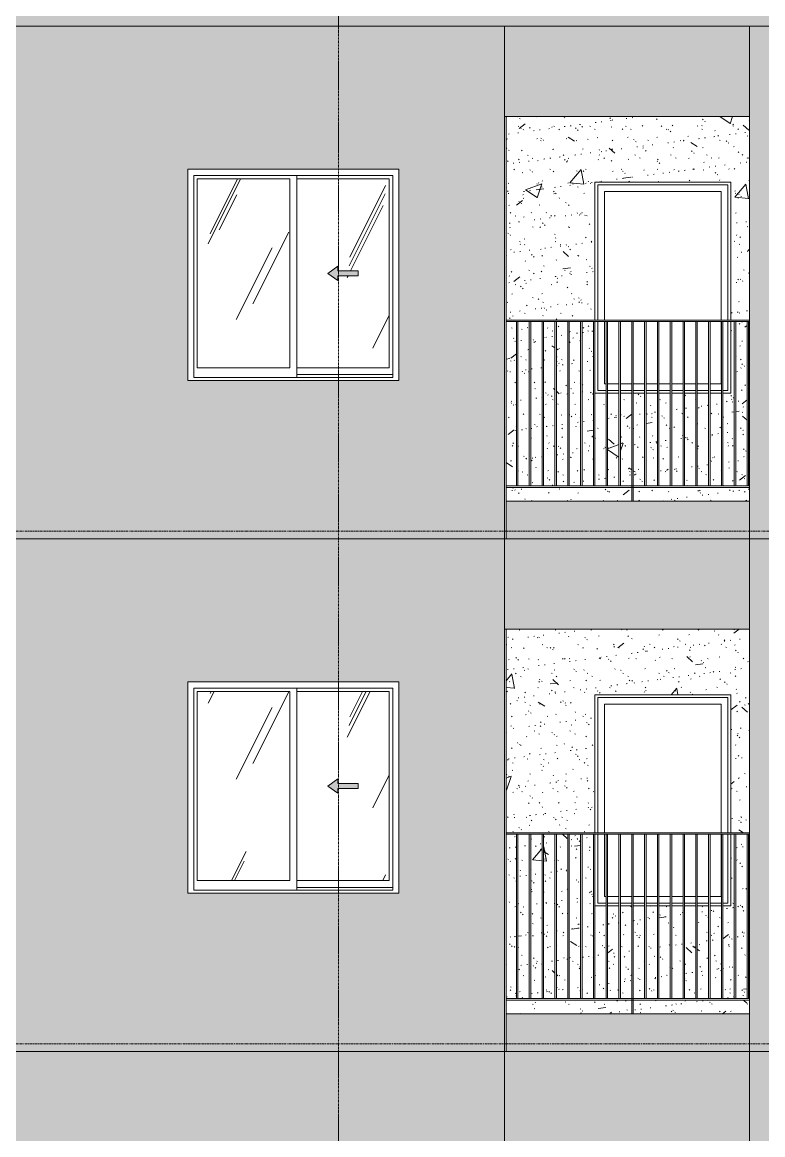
# Model space of a CAD drawing. Header units: millimetres. Extents: x 9199 to 175431, y -4466 to 35300.
# Drawn here: x 150603 to 155514, y 21997 to 29375 of the extents above; entities that cross this region are included whole.
import ezdxf

# ---------------------------------------------------------------- set-up
doc = ezdxf.new("R2010")
doc.units = ezdxf.units.MM
for name, pattern in [('1 NÉT CALL OUT', [6, 3, -3]), ('Centre', [31.75, 6.35, -4.7625, 15.875, -4.7625]), ('Grid Line', [22.225, 12.7, -3.175, 3.175, -3.175])]:
    doc.linetypes.add(name, pattern=pattern)
for name, color, linetype, lineweight in [('0-2', 250, 'Continuous', 5), ('A-DETL-GENF', 92, 'Continuous', 9), ('A-DETL-GENF-1', 92, '1 NÉT CALL OUT', 9), ('A-FLOR-HRAL-1', 253, 'Continuous', 9), ('A-FLOR-LEVL-2', 51, 'Centre', 9), ('A-GLAZ', 151, 'Continuous', 9), ('A-GLAZ-1', 253, 'Continuous', 9), ('A-GLAZ-2', 7, 'Continuous', 9), ('A-GLAZ-3', 7, '1 NÉT CALL OUT', 9), ('A-WALL', 113, 'Continuous', 9), ('A-WALL-PATT', 111, 'Continuous', 9), ('A-WALL-PATT-1', 9, 'Continuous', 9), ('A-WALL-PATT-2', 111, 'Continuous', 5), ('I-WALL', 2, 'Continuous', 9), ('I-WALL-1', 7, 'Continuous', 9), ('S-GRID-1', 1, 'Grid Line', 9)]:
    doc.layers.add(name, color=color, linetype=linetype, lineweight=lineweight)
pattern_1 = [(50, (-51555.6, 1200), (1093.104, -95.634), [114.3, -1257.3]), (355, (-51555.6, 1200), (-211.457, 1146.34), [91.44, -1005.84]), (100.451, (-51464.5, 1192), (881.656, 1050.7), [97.14, -1068.54]), (46.184, (-51555.6, 1504.8), (1626.475, -252.257), [171.45, -1885.95]), (96.636, (-51420, 1483.8), (1424.416, 1484.565), [145.71, -1602.81]), (351.184, (-51555.6, 1504.8), (1424.43, 1484.55), [137.16, -1508.76]), (21, (-51403.2, 1428.6), (909.686, -613.59), [114.3, -1257.3]), (326, (-51403.2, 1428.6), (370.812, 1105.13), [91.44, -1005.84]), (71.451, (-51327.4, 1377.5), (1280.503, 491.528), [97.14, -1068.54]), (37.5, (-51555.58, 1200), (18.5313, 507.3303), [50.292, -943.356, 50.292, -970.788, -1009.65]), (37.5, (-51555.58, 1200), (18.5313, 507.3303), [-2014.728, 50.292, -959.358]), (7.5, (-51555.6, 1200), (400.918, 601.084), [50.292, -531.876, 50.292, -920.496, -384.81]), (7.5, (-51555.6, 1200), (400.918, 601.084), [-1552.956, 50.292, -334.518]), (327.5, (-51895.43, 1200), (813.545, -34.3737), [50.292, -330.708, 50.292, -1138.428, -1577.34]), (327.5, (-51895.43, 1200), (813.545, -34.3737), [-1569.72, 50.292, -1527.048]), (317.5, (-52047.8, 1200), (888.775, 152.56), [50.292, -445.008, 50.292, -739.14, -1120.14]), (317.5, (-52047.8, 1200), (888.775, 152.56), [-1284.732, 50.292, -1069.848])]
pattern_2 = [(37.5, (-51555.58, 1200), (-4.79953, 146.8239), [5.029, -110.795, 5.029, -124.511, -123.825]), (37.5, (-51555.58, 1200), (-4.79953, 146.8239), [-245.364, 5.029, -118.796]), (7.5, (-51555.58, 1200), (134.8574, 215.0472), [5.029, -57.455, 5.029, -99.365, -40.005]), (7.5, (-51555.58, 1200), (134.8574, 215.0472), [-166.878, 5.029, -34.976]), (327.5, (-51649.3, 1200), (237.29776, 0.4316), [5.029, -33.071, 5.029, -132.131, -179.07]), (327.5, (-51649.3, 1200), (237.29776, 0.4316), [-175.26, 5.029, -174.041]), (317.5, (-51649.3, 1200), (229.0671, 66.8792), [5.029, -14.021, 5.029, -84.887, -102.87]), (317.5, (-51649.3, 1200), (229.0671, 66.8792), [-108.966, 5.029, -97.841])]
pattern_3 = [(63.435, (-49765.3, 1304.34), (-0.001, 1524.001), [532.46, -2875.304]), (63.435, (-51289.3, 1304.34), (-0.001, 1524.001), [532.463, -2875.304]), (63.435, (-49035.8, 1598.8), (-0.001, 1524.001), [532.46, -2875.304]), (63.435, (-50559.8, 1598.8), (-0.001, 1524.001), [532.46, -2875.304]), (63.435, (-49146.2, 1494.84), (-0.001, 1524.001), [532.46, -2875.304]), (63.435, (-50670.2, 1494.84), (-0.001, 1524.001), [532.46, -2875.304]), (63.435, (-49258.75, 2090.1), (-0.001, 1524.001), [258.8, -3148.965]), (63.435, (-50782.75, 2090.1), (-0.001, 1524.001), [258.8, -3148.965]), (63.435, (-49332.36, 1997.95), (-0.001, 1524.001), [532.46, -2875.304]), (63.435, (-50856.36, 1997.95), (-0.001, 1524.001), [532.46, -2875.304]), (63.435, (-49319.4, 2064.1), (-0.001, 1524.001), [532.46, -2875.304]), (63.435, (-50843.4, 2064.1), (-0.001, 1524.001), [532.46, -2875.304]), (63.435, (-49934.2, 1773.94), (-0.001, 1524.001), [532.46, -2875.304]), (63.435, (-51458.2, 1773.94), (-0.001, 1524.001), [532.463, -2875.304]), (63.435, (-49921.24, 1851.9), (-0.001, 1524.001), [532.46, -2875.304]), (63.435, (-51445.24, 1851.9), (-0.001, 1524.001), [532.463, -2875.304]), (63.435, (-49917.74, 1908.1), (-0.001, 1524.001), [532.46, -2875.304]), (63.435, (-51441.74, 1908.1), (-0.001, 1524.001), [532.46, -2875.304])]

# ---------------------------------------------------------------- blocks, each defined once
blk = doc.blocks.new('M_Fixed - 900 x 1400-901191-TKCS_MẶT ĐỨNG HƯỚNG TÂY')
at = {"layer": 'A-GLAZ-2'}
for p, q in [((-26717.9, 7896), (-25855.9, 7896)), ((-26717.9, 7000), (-26717.9, 7896)), ((-25855.9, 7896), (-25855.9, 7000)), ((-26673.9, 7852), (-25899.9, 7852)), ((-26673.9, 7000), (-26673.9, 7852)), ((-25899.9, 7852), (-25899.9, 7000)), ((-26717.9, 6534), (-26717.9, 6990)), ((-26673.9, 6578), (-26673.9, 6990)), ((-25899.9, 6990), (-25899.9, 6578)), ((-25855.9, 6990), (-25855.9, 6534)), ((-26662.9, 6578), (-26673.9, 6578)), ((-26577.9, 6578), (-26652.9, 6578)), ((-26493, 6578), (-26567.9, 6578)), ((-26408, 6578), (-26483, 6578)), ((-26323.1, 6578), (-26398, 6578)), ((-26238.2, 6578), (-26313.1, 6578)), ((-26153.2, 6578), (-26228.2, 6578)), ((-26068.3, 6578), (-26143.2, 6578)), ((-25983.3, 6578), (-26058.3, 6578)), ((-25899.9, 6578), (-25973.3, 6578)), ((-26662.9, 6534), (-26717.9, 6534)), ((-26577.9, 6534), (-26652.9, 6534)), ((-26493, 6534), (-26567.9, 6534)), ((-26408, 6534), (-26483, 6534)), ((-26323.1, 6534), (-26398, 6534)), ((-26238.2, 6534), (-26313.1, 6534)), ((-26153.2, 6534), (-26228.2, 6534)), ((-26068.3, 6534), (-26143.2, 6534)), ((-25983.3, 6534), (-26058.3, 6534)), ((-25898.4, 6534), (-25973.3, 6534)), ((-25855.9, 6534), (-25888.4, 6534))]:
    blk.add_line(p, q, dxfattribs=at)
blk = doc.blocks.new('Railing - 10mm-901206-TKCS_MẶT ĐỨNG HƯỚNG TÂY')
at = {"layer": 'A-FLOR-HRAL-1'}
for p, q in [((-68226.4, 5900), (-68226.4, 6990)), ((-68216.4, 5900), (-68216.4, 6990))]:
    blk.add_line(p, q, dxfattribs=at)
blk = doc.blocks.new('Railing - 50 x 10mm-901224-TKCS_MẶT ĐỨNG HƯỚNG TÂY')
at = {"layer": 'A-FLOR-HRAL-1'}
for p, q in [((-68990.9, 5800), (-68990.9, 6990)), ((-68980.9, 6990), (-68990.9, 6990)), ((-68980.9, 5800), (-68980.9, 6990))]:
    blk.add_line(p, q, dxfattribs=at)
blk = doc.blocks.new('Railing - Railing-V187-TKCS_MẶT ĐỨNG HƯỚNG TÂY')
at = {"layer": 'A-FLOR-HRAL-1'}
for p, q in [((-27326.9, 22900), (-25711.9, 22900)), ((-25711.9, 22890), (-27326.9, 22890))]:
    blk.add_line(p, q, dxfattribs=at)
at = {"extrusion": (0, 0, -1), "zscale": -1}
for name, p in [('Railing - 10mm-901206-TKCS_MẶT ĐỨNG HƯỚNG TÂY', (95473.9, 17000)), ('Railing - 10mm-901206-TKCS_MẶT ĐỨNG HƯỚNG TÂY', (95388.9, 17000)), ('Railing - 10mm-901206-TKCS_MẶT ĐỨNG HƯỚNG TÂY', (95304, 17000)), ('Railing - 10mm-901206-TKCS_MẶT ĐỨNG HƯỚNG TÂY', (95219.1, 17000)), ('Railing - 10mm-901206-TKCS_MẶT ĐỨNG HƯỚNG TÂY', (95134.1, 17000)), ('Railing - 10mm-901206-TKCS_MẶT ĐỨNG HƯỚNG TÂY', (95049.2, 17000)), ('Railing - 10mm-901206-TKCS_MẶT ĐỨNG HƯỚNG TÂY', (94964.2, 17000)), ('Railing - 10mm-901206-TKCS_MẶT ĐỨNG HƯỚNG TÂY', (94879.3, 17000)), ('Railing - 10mm-901206-TKCS_MẶT ĐỨNG HƯỚNG TÂY', (94794.4, 17000)), ('Railing - 50 x 10mm-901224-TKCS_MẶT ĐỨNG HƯỚNG TÂY', (95473.9, 17000)), ('Railing - 10mm-901206-TKCS_MẶT ĐỨNG HƯỚNG TÂY', (94624.5, 17000)), ('Railing - 10mm-901206-TKCS_MẶT ĐỨNG HƯỚNG TÂY', (94539.5, 17000)), ('Railing - 10mm-901206-TKCS_MẶT ĐỨNG HƯỚNG TÂY', (94454.6, 17000)), ('Railing - 10mm-901206-TKCS_MẶT ĐỨNG HƯỚNG TÂY', (94369.7, 17000)), ('Railing - 10mm-901206-TKCS_MẶT ĐỨNG HƯỚNG TÂY', (94284.7, 17000)), ('Railing - 10mm-901206-TKCS_MẶT ĐỨNG HƯỚNG TÂY', (94199.8, 17000)), ('Railing - 10mm-901206-TKCS_MẶT ĐỨNG HƯỚNG TÂY', (94114.8, 17000)), ('Railing - 10mm-901206-TKCS_MẶT ĐỨNG HƯỚNG TÂY', (94029.9, 17000)), ('Railing - 10mm-901206-TKCS_MẶT ĐỨNG HƯỚNG TÂY', (93945, 17000))]:
    blk.add_blockref(name, p, dxfattribs=at)
blk = doc.blocks.new('Top Rail Type - Top Rail_Internal_-V188-TKCS_MẶT ĐỨNG HƯỚNG TÂY')
at = {"layer": 'A-FLOR-HRAL-1'}
for p, q in [((-25711.9, 24000), (-27326.9, 24000)), ((-27326.9, 23990), (-25711.9, 23990))]:
    blk.add_line(p, q, dxfattribs=at)
blk = doc.blocks.new('NCV_TKTC_TANG 6 - 8_rvt-4-TKCS_MẶT ĐỨNG HƯỚNG TÂY')
at = {"layer": 'A-WALL-PATT-1'}
h = blk.add_hatch(dxfattribs=at)
h.set_pattern_fill('FP_19', color=256, style=0, pattern_type=2)
h.set_pattern_definition(pattern_1)
h.paths.add_polyline_path([(-25897.9, 22800), (-25711.9, 22800), (-25711.9, 22890), (-26483, 22890), (-26483, 22800)])
h.paths.add_polyline_path([(-27326.9, 22800), (-26493, 22800), (-26493, 22890), (-27326.9, 22890)])
h.paths.add_polyline_path([(-25803.5, 22900), (-25728.5, 22900), (-25728.5, 23990), (-25803.5, 23990), (-25803.5, 23156.3)])
h.paths.add_polyline_path([(-25813.5, 22900), (-25813.5, 23990), (-25836.9, 23990), (-25836.9, 23515), (-25888.4, 23515), (-25888.4, 22900)])
h.paths.add_polyline_path([(-27247.4, 22900), (-27172.5, 22900), (-27172.5, 23990), (-27247.4, 23990), (-27247.4, 22955.2)])
h.paths.add_polyline_path([(-27257.4, 22900), (-27257.4, 23990), (-27326.9, 23990), (-27326.9, 22900), (-27261.8, 22900)])
h.paths.add_polyline_path([(-25711.9, 22900), (-25711.9, 23990), (-25718.5, 23990), (-25718.5, 22900)])
h.paths.add_polyline_path([(-26822.7, 22900), (-26747.8, 22900), (-26747.8, 23990), (-26822.7, 23990), (-26822.7, 23156.3)])
h.paths.add_polyline_path([(-26832.7, 22900), (-26832.7, 23990), (-26907.7, 23990), (-26907.7, 22900)])
h.paths.add_polyline_path([(-27162.5, 22900), (-27087.6, 22900), (-27087.6, 23990), (-27162.5, 23990), (-27162.5, 23156.3)])
h.paths.add_polyline_path([(-25898.4, 22900), (-25898.4, 23515), (-25973.3, 23515), (-25973.3, 22900)])
h.paths.add_polyline_path([(-25983.3, 22900), (-25983.3, 23515), (-26058.3, 23515), (-26058.3, 22900), (-26015.3, 22900)])
h.paths.add_polyline_path([(-26917.7, 22900), (-26917.7, 23990), (-26992.6, 23990), (-26992.6, 22900)])
h.paths.add_polyline_path([(-27002.6, 22900), (-27002.6, 23990), (-27077.6, 23990), (-27077.6, 22900)])
h.paths.add_polyline_path([(-26737.8, 22900), (-26662.9, 22900), (-26662.9, 23515), (-26736.9, 23515), (-26737.8, 23156.3)])
h.paths.add_polyline_path([(-26652.9, 22900), (-26577.9, 22900), (-26577.9, 23515), (-26652.9, 23515), (-26652.9, 23156.3)])
h.paths.add_polyline_path([(-26068.3, 22900), (-26068.3, 23515), (-26143.2, 23515), (-26143.2, 22900)])
h.paths.add_polyline_path([(-26567.9, 22900), (-26493, 22900), (-26493, 23515), (-26567.9, 23515), (-26567.9, 23156.3)])
h.paths.add_polyline_path([(-26153.2, 22900), (-26153.2, 23515), (-26228.2, 23515), (-26228.2, 22900)])
h.paths.add_polyline_path([(-26483, 22900), (-26408, 22900), (-26408, 23515), (-26483, 23515), (-26483, 23156.3)])
h.paths.add_polyline_path([(-26238.2, 22900), (-26238.2, 23515), (-26313.1, 23515), (-26313.1, 22900)])
h.paths.add_polyline_path([(-26398, 22900), (-26323.1, 22900), (-26323.1, 23515), (-26398, 23515), (-26398, 23156.3)])
h.paths.add_polyline_path([(-25711.9, 24000), (-25711.9, 25350), (-27326.9, 25350), (-27326.9, 24000), (-26736.9, 24000), (-26736.9, 24915), (-25836.9, 24915), (-25836.9, 24000), (-25734.8, 24000)])
h = blk.add_hatch(dxfattribs=at)
h.set_pattern_fill('FP_20', color=256, style=0, pattern_type=2)
h.set_pattern_definition(pattern_2)
h.paths.add_polyline_path([(-25897.9, 22800), (-25711.9, 22800), (-25711.9, 22890), (-26483, 22890), (-26483, 22800)])
h.paths.add_polyline_path([(-27326.9, 22800), (-26493, 22800), (-26493, 22890), (-27326.9, 22890)])
h.paths.add_polyline_path([(-25803.5, 22900), (-25728.5, 22900), (-25728.5, 23990), (-25803.5, 23990), (-25803.5, 23156.3)])
h.paths.add_polyline_path([(-25813.5, 22900), (-25813.5, 23990), (-25836.9, 23990), (-25836.9, 23515), (-25888.4, 23515), (-25888.4, 22900)])
h.paths.add_polyline_path([(-27247.4, 22900), (-27172.5, 22900), (-27172.5, 23990), (-27247.4, 23990), (-27247.4, 22955.2)])
h.paths.add_polyline_path([(-27257.4, 22900), (-27257.4, 23990), (-27326.9, 23990), (-27326.9, 22900), (-27261.8, 22900)])
h.paths.add_polyline_path([(-25711.9, 22900), (-25711.9, 23990), (-25718.5, 23990), (-25718.5, 22900)])
h.paths.add_polyline_path([(-26822.7, 22900), (-26747.8, 22900), (-26747.8, 23990), (-26822.7, 23990), (-26822.7, 23156.3)])
h.paths.add_polyline_path([(-26832.7, 22900), (-26832.7, 23990), (-26907.7, 23990), (-26907.7, 22900)])
h.paths.add_polyline_path([(-27162.5, 22900), (-27087.6, 22900), (-27087.6, 23990), (-27162.5, 23990), (-27162.5, 23156.3)])
h.paths.add_polyline_path([(-25898.4, 22900), (-25898.4, 23515), (-25973.3, 23515), (-25973.3, 22900)])
h.paths.add_polyline_path([(-25983.3, 22900), (-25983.3, 23515), (-26058.3, 23515), (-26058.3, 22900), (-26015.3, 22900)])
h.paths.add_polyline_path([(-26917.7, 22900), (-26917.7, 23990), (-26992.6, 23990), (-26992.6, 22900)])
h.paths.add_polyline_path([(-27002.6, 22900), (-27002.6, 23990), (-27077.6, 23990), (-27077.6, 22900)])
h.paths.add_polyline_path([(-26737.8, 22900), (-26662.9, 22900), (-26662.9, 23515), (-26736.9, 23515), (-26737.8, 23156.3)])
h.paths.add_polyline_path([(-26652.9, 22900), (-26577.9, 22900), (-26577.9, 23515), (-26652.9, 23515), (-26652.9, 23156.3)])
h.paths.add_polyline_path([(-26068.3, 22900), (-26068.3, 23515), (-26143.2, 23515), (-26143.2, 22900)])
h.paths.add_polyline_path([(-26567.9, 22900), (-26493, 22900), (-26493, 23515), (-26567.9, 23515), (-26567.9, 23156.3)])
h.paths.add_polyline_path([(-26153.2, 22900), (-26153.2, 23515), (-26228.2, 23515), (-26228.2, 22900)])
h.paths.add_polyline_path([(-26483, 22900), (-26408, 22900), (-26408, 23515), (-26483, 23515), (-26483, 23156.3)])
h.paths.add_polyline_path([(-26238.2, 22900), (-26238.2, 23515), (-26313.1, 23515), (-26313.1, 22900)])
h.paths.add_polyline_path([(-26398, 22900), (-26323.1, 22900), (-26323.1, 23515), (-26398, 23515), (-26398, 23156.3)])
h.paths.add_polyline_path([(-25711.9, 24000), (-25711.9, 25350), (-27326.9, 25350), (-27326.9, 24000), (-26736.9, 24000), (-26736.9, 24915), (-25836.9, 24915), (-25836.9, 24000), (-25734.8, 24000)])
at = {"layer": 'I-WALL-1'}
for p, q in [((-26736.9, 24000), (-26736.9, 24915)), ((-26736.9, 24915), (-25836.9, 24915)), ((-25836.9, 24915), (-25836.9, 24000)), ((-26736.9, 23515), (-26736.9, 23990)), ((-25836.9, 23990), (-25836.9, 23515)), ((-26662.9, 23515), (-26736.9, 23515)), ((-26577.9, 23515), (-26652.9, 23515)), ((-26493, 23515), (-26567.9, 23515)), ((-26408, 23515), (-26483, 23515)), ((-26323.1, 23515), (-26398, 23515)), ((-26238.2, 23515), (-26313.1, 23515)), ((-26153.2, 23515), (-26228.2, 23515)), ((-26068.3, 23515), (-26143.2, 23515)), ((-25983.3, 23515), (-26058.3, 23515)), ((-25898.4, 23515), (-25973.3, 23515)), ((-25836.9, 23515), (-25888.4, 23515))]:
    blk.add_line(p, q, dxfattribs=at)
at = {"layer": 'A-FLOR-HRAL-1'}
for name in ['Top Rail Type - Top Rail_Internal_-V188-TKCS_MẶT ĐỨNG HƯỚNG TÂY', 'Railing - Railing-V187-TKCS_MẶT ĐỨNG HƯỚNG TÂY']:
    blk.add_blockref(name, (0, 0), dxfattribs=at)
at = {"layer": 'A-GLAZ-1'}
blk.add_blockref('M_Fixed - 900 x 1400-901191-TKCS_MẶT ĐỨNG HƯỚNG TÂY', (0, 17000), dxfattribs=at)
blk = doc.blocks.new('NCV_TKTC_TANG 6 - 8_rvt-5-TKCS_MẶT ĐỨNG HƯỚNG TÂY')
at = {"layer": 'A-WALL-PATT-1'}
h = blk.add_hatch(dxfattribs=at)
h.set_pattern_fill('FP_19', color=256, style=0, pattern_type=2)
h.set_pattern_definition(pattern_1)
h.paths.add_polyline_path([(-27224.6, 26200), (-26493, 26200), (-26493, 26290), (-27326.9, 26290), (-27326.9, 26200), (-27287.9, 26200)])
h.paths.add_polyline_path([(-26483, 26200), (-25711.9, 26200), (-25711.9, 26290), (-26483, 26290)])
h.paths.add_polyline_path([(-25718.5, 26300), (-25711.9, 26300), (-25711.9, 27390), (-25718.5, 27390), (-25718.5, 26444.2)])
h.paths.add_polyline_path([(-26992.6, 26300), (-26917.7, 26300), (-26917.7, 27390), (-26992.6, 27390), (-26992.6, 26444.2)])
h.paths.add_polyline_path([(-27002.6, 26300), (-27002.6, 27390), (-27077.6, 27390), (-27077.6, 26300)])
h.paths.add_polyline_path([(-26907.7, 26300), (-26832.7, 26300), (-26832.7, 27390), (-26907.7, 27390), (-26907.7, 26444.2)])
h.paths.add_polyline_path([(-27261.8, 26300), (-27257.4, 26300), (-27257.4, 27390), (-27326.9, 27390), (-27326.9, 26300)])
h.paths.add_polyline_path([(-25803.5, 26300), (-25728.5, 26300), (-25728.5, 27390), (-25803.5, 27390), (-25803.5, 26444.2)])
h.paths.add_polyline_path([(-27247.4, 26300), (-27172.5, 26300), (-27172.5, 27390), (-27247.4, 27390), (-27247.4, 26355.2)])
h.paths.add_polyline_path([(-27162.5, 26300), (-27087.6, 26300), (-27087.6, 27390), (-27162.5, 27390), (-27162.5, 26444.2)])
h.paths.add_polyline_path([(-25888.4, 26300), (-25813.5, 26300), (-25813.5, 27390), (-25836.9, 27390), (-25836.9, 26915), (-25888.4, 26915), (-25888.4, 26444.2)])
h.paths.add_polyline_path([(-25898.4, 26300), (-25898.4, 26915), (-25973.3, 26915), (-25973.3, 26300)])
h.paths.add_polyline_path([(-26822.7, 26300), (-26747.8, 26300), (-26747.8, 27390), (-26822.7, 27390), (-26822.7, 26444.2)])
h.paths.add_polyline_path([(-25983.3, 26300), (-25983.3, 26915), (-26058.3, 26915), (-26058.3, 26300), (-26015.3, 26300)])
h.paths.add_polyline_path([(-26737.8, 26300), (-26662.9, 26300), (-26662.9, 26915), (-26736.9, 26915), (-26737.8, 26444.2)])
h.paths.add_polyline_path([(-26652.9, 26300), (-26577.9, 26300), (-26577.9, 26915), (-26652.9, 26915), (-26652.9, 26444.2)])
h.paths.add_polyline_path([(-26068.3, 26300), (-26068.3, 26915), (-26143.2, 26915), (-26143.2, 26300)])
h.paths.add_polyline_path([(-26567.9, 26300), (-26493, 26300), (-26493, 26915), (-26567.9, 26915), (-26567.9, 26444.2)])
h.paths.add_polyline_path([(-26153.2, 26300), (-26153.2, 26915), (-26228.2, 26915), (-26228.2, 26300)])
h.paths.add_polyline_path([(-26483, 26300), (-26408, 26300), (-26408, 26915), (-26483, 26915), (-26483, 26444.2)])
h.paths.add_polyline_path([(-26398, 26300), (-26323.1, 26300), (-26323.1, 26915), (-26398, 26915), (-26398, 26444.2)])
h.paths.add_polyline_path([(-26313.1, 26300), (-26238.2, 26300), (-26238.2, 26915), (-26313.1, 26915), (-26313.1, 26444.2)])
h.paths.add_polyline_path([(-25836.9, 27400), (-25711.9, 27400), (-25711.9, 28750), (-27326.9, 28750), (-27326.9, 27400), (-26736.9, 27400), (-26736.9, 28315), (-25836.9, 28315), (-25836.9, 27540.2)])
h = blk.add_hatch(dxfattribs=at)
h.set_pattern_fill('FP_20', color=256, style=0, pattern_type=2)
h.set_pattern_definition(pattern_2)
h.paths.add_polyline_path([(-27224.6, 26200), (-26493, 26200), (-26493, 26290), (-27326.9, 26290), (-27326.9, 26200), (-27287.9, 26200)])
h.paths.add_polyline_path([(-26483, 26200), (-25711.9, 26200), (-25711.9, 26290), (-26483, 26290)])
h.paths.add_polyline_path([(-25718.5, 26300), (-25711.9, 26300), (-25711.9, 27390), (-25718.5, 27390), (-25718.5, 26444.2)])
h.paths.add_polyline_path([(-26992.6, 26300), (-26917.7, 26300), (-26917.7, 27390), (-26992.6, 27390), (-26992.6, 26444.2)])
h.paths.add_polyline_path([(-27002.6, 26300), (-27002.6, 27390), (-27077.6, 27390), (-27077.6, 26300)])
h.paths.add_polyline_path([(-26907.7, 26300), (-26832.7, 26300), (-26832.7, 27390), (-26907.7, 27390), (-26907.7, 26444.2)])
h.paths.add_polyline_path([(-27261.8, 26300), (-27257.4, 26300), (-27257.4, 27390), (-27326.9, 27390), (-27326.9, 26300)])
h.paths.add_polyline_path([(-25803.5, 26300), (-25728.5, 26300), (-25728.5, 27390), (-25803.5, 27390), (-25803.5, 26444.2)])
h.paths.add_polyline_path([(-27247.4, 26300), (-27172.5, 26300), (-27172.5, 27390), (-27247.4, 27390), (-27247.4, 26355.2)])
h.paths.add_polyline_path([(-27162.5, 26300), (-27087.6, 26300), (-27087.6, 27390), (-27162.5, 27390), (-27162.5, 26444.2)])
h.paths.add_polyline_path([(-25888.4, 26300), (-25813.5, 26300), (-25813.5, 27390), (-25836.9, 27390), (-25836.9, 26915), (-25888.4, 26915), (-25888.4, 26444.2)])
h.paths.add_polyline_path([(-25898.4, 26300), (-25898.4, 26915), (-25973.3, 26915), (-25973.3, 26300)])
h.paths.add_polyline_path([(-26822.7, 26300), (-26747.8, 26300), (-26747.8, 27390), (-26822.7, 27390), (-26822.7, 26444.2)])
h.paths.add_polyline_path([(-25983.3, 26300), (-25983.3, 26915), (-26058.3, 26915), (-26058.3, 26300), (-26015.3, 26300)])
h.paths.add_polyline_path([(-26737.8, 26300), (-26662.9, 26300), (-26662.9, 26915), (-26736.9, 26915), (-26737.8, 26444.2)])
h.paths.add_polyline_path([(-26652.9, 26300), (-26577.9, 26300), (-26577.9, 26915), (-26652.9, 26915), (-26652.9, 26444.2)])
h.paths.add_polyline_path([(-26068.3, 26300), (-26068.3, 26915), (-26143.2, 26915), (-26143.2, 26300)])
h.paths.add_polyline_path([(-26567.9, 26300), (-26493, 26300), (-26493, 26915), (-26567.9, 26915), (-26567.9, 26444.2)])
h.paths.add_polyline_path([(-26153.2, 26300), (-26153.2, 26915), (-26228.2, 26915), (-26228.2, 26300)])
h.paths.add_polyline_path([(-26483, 26300), (-26408, 26300), (-26408, 26915), (-26483, 26915), (-26483, 26444.2)])
h.paths.add_polyline_path([(-26398, 26300), (-26323.1, 26300), (-26323.1, 26915), (-26398, 26915), (-26398, 26444.2)])
h.paths.add_polyline_path([(-26313.1, 26300), (-26238.2, 26300), (-26238.2, 26915), (-26313.1, 26915), (-26313.1, 26444.2)])
h.paths.add_polyline_path([(-25836.9, 27400), (-25711.9, 27400), (-25711.9, 28750), (-27326.9, 28750), (-27326.9, 27400), (-26736.9, 27400), (-26736.9, 28315), (-25836.9, 28315), (-25836.9, 27540.2)])
at = {"layer": 'I-WALL-1'}
for p, q in [((-26736.9, 27400), (-26736.9, 28315)), ((-26736.9, 28315), (-25836.9, 28315)), ((-25836.9, 28315), (-25836.9, 27400)), ((-26736.9, 26915), (-26736.9, 27390)), ((-25836.9, 27390), (-25836.9, 26915)), ((-26662.9, 26915), (-26736.9, 26915)), ((-26577.9, 26915), (-26652.9, 26915)), ((-26493, 26915), (-26567.9, 26915)), ((-26408, 26915), (-26483, 26915)), ((-26323.1, 26915), (-26398, 26915)), ((-26238.2, 26915), (-26313.1, 26915)), ((-26153.2, 26915), (-26228.2, 26915)), ((-26068.3, 26915), (-26143.2, 26915)), ((-25983.3, 26915), (-26058.3, 26915)), ((-25898.4, 26915), (-25973.3, 26915)), ((-25836.9, 26915), (-25888.4, 26915))]:
    blk.add_line(p, q, dxfattribs=at)
at = {"layer": 'A-FLOR-HRAL-1'}
for name in ['Top Rail Type - Top Rail_Internal_-V188-TKCS_MẶT ĐỨNG HƯỚNG TÂY', 'Railing - Railing-V187-TKCS_MẶT ĐỨNG HƯỚNG TÂY']:
    blk.add_blockref(name, (0, 3400), dxfattribs=at)
at = {"layer": 'A-GLAZ-1'}
blk.add_blockref('M_Fixed - 900 x 1400-901191-TKCS_MẶT ĐỨNG HƯỚNG TÂY', (0, 20400), dxfattribs=at)
blk = doc.blocks.new('1_FAMILY RVT - W01-WxH 1400x1400xmm-V274-TKCS_MẶT ĐỨNG HƯỚNG TÂY')
at = {"layer": 'A-DETL-GENF-1'}
blk.add_hatch(color=256, dxfattribs=at).paths.add_polyline_path([(-28441.9, 24262.1), (-28441.9, 24292.6), (-28306.4, 24292.6), (-28306.4, 24326.5), (-28441.9, 24326.5), (-28441.9, 24357), (-28509.6, 24309.5)])
at = {"layer": 'A-GLAZ'}
h = blk.add_hatch(dxfattribs=at)
h.set_pattern_fill('FP_32', color=256, style=0, pattern_type=2)
h.set_pattern_definition(pattern_3)
h.paths.add_polyline_path([(-28759.6, 23682.6), (-28759.6, 24936.5), (-29373.9, 24936.5), (-29373.9, 23682.6)])
h = blk.add_hatch(dxfattribs=at)
h.set_pattern_fill('FP_32', color=256, style=0, pattern_type=2)
h.set_pattern_definition(pattern_3)
h.paths.add_polyline_path([(-28715.1, 23682.6), (-28100.9, 23682.6), (-28100.9, 24936.5), (-28715.1, 24936.5), (-28715.1, 24252.3)])
h.paths.add_polyline_path([(-28441.9, 24262.1), (-28509.6, 24309.5), (-28441.9, 24357), (-28441.9, 24326.5), (-28306.4, 24326.5), (-28306.4, 24292.6), (-28441.9, 24292.6)])
at = {"layer": 'A-DETL-GENF'}
for p, q in [((-28509.6, 24309.5), (-28441.9, 24357)), ((-28509.6, 24309.5), (-28441.9, 24357)), ((-28441.9, 24357), (-28441.9, 24326.5)), ((-28441.9, 24357), (-28441.9, 24326.5)), ((-28509.6, 24309.5), (-28441.9, 24262.1)), ((-28441.9, 24262.1), (-28509.6, 24309.5)), ((-28306.4, 24326.5), (-28441.9, 24326.5)), ((-28441.9, 24326.5), (-28306.4, 24326.5)), ((-28441.9, 24292.6), (-28441.9, 24262.1)), ((-28306.4, 24292.6), (-28441.9, 24292.6)), ((-28441.9, 24292.6), (-28441.9, 24262.1)), ((-28306.4, 24292.6), (-28441.9, 24292.6)), ((-28306.4, 24326.5), (-28306.4, 24292.6)), ((-28306.4, 24326.5), (-28306.4, 24292.6))]:
    blk.add_line(p, q, dxfattribs=at)
at = {"layer": 'A-GLAZ'}
for p, q in [((-28037.4, 25000), (-29437.4, 25000)), ((-29437.4, 23600), (-29437.4, 25000)), ((-29396.4, 24959.1), (-29396.4, 23619)), ((-29396.4, 24959.1), (-28078.3, 24959.1)), ((-29373.9, 24936.5), (-28759.6, 24936.5)), ((-29373.9, 23682.6), (-29373.9, 24936.5)), ((-28759.6, 24936.5), (-28759.6, 23682.6)), ((-28715.1, 23619), (-28715.1, 24959.1)), ((-28100.9, 24936.5), (-28715.1, 24936.5)), ((-28100.9, 23682.6), (-28100.9, 24936.5)), ((-28078.3, 24959.1), (-28078.3, 23619)), ((-28037.4, 23600), (-28037.4, 25000)), ((-28759.6, 23682.6), (-29373.9, 23682.6)), ((-28715.1, 23682.6), (-28100.9, 23682.6)), ((-28078.3, 23619), (-29396.4, 23619)), ((-28078.3, 23638.1), (-28715.1, 23638.1)), ((-28078.3, 23638.1), (-28715.1, 23638.1)), ((-28037.4, 23600), (-29437.4, 23600))]:
    blk.add_line(p, q, dxfattribs=at)
blk = doc.blocks.new('1_FAMILY RVT - W01-WxH 1400x1400xmm-V282-TKCS_MẶT ĐỨNG HƯỚNG TÂY')
at = {"layer": 'A-DETL-GENF-1'}
blk.add_hatch(color=256, dxfattribs=at).paths.add_polyline_path([(-28441.9, 27662.1), (-28441.9, 27692.6), (-28306.4, 27692.6), (-28306.4, 27726.5), (-28441.9, 27726.5), (-28441.9, 27757), (-28509.6, 27709.5)])
at = {"layer": 'A-GLAZ'}
h = blk.add_hatch(dxfattribs=at)
h.set_pattern_fill('FP_32', color=256, style=0, pattern_type=2)
h.set_pattern_definition(pattern_3)
h.paths.add_polyline_path([(-28759.6, 27082.6), (-28759.6, 28336.5), (-29373.9, 28336.5), (-29373.9, 27082.6)])
h = blk.add_hatch(dxfattribs=at)
h.set_pattern_fill('FP_32', color=256, style=0, pattern_type=2)
h.set_pattern_definition(pattern_3)
h.paths.add_polyline_path([(-28715.1, 27082.6), (-28100.9, 27082.6), (-28100.9, 28336.5), (-28715.1, 28336.5), (-28715.1, 27540.2)])
h.paths.add_polyline_path([(-28441.9, 27662.1), (-28509.6, 27709.5), (-28441.9, 27757), (-28441.9, 27726.5), (-28306.4, 27726.5), (-28306.4, 27692.6), (-28441.9, 27692.6)])
at = {"layer": 'A-DETL-GENF'}
for p, q in [((-28509.6, 27709.5), (-28441.9, 27757)), ((-28509.6, 27709.5), (-28441.9, 27757)), ((-28441.9, 27757), (-28441.9, 27726.5)), ((-28441.9, 27757), (-28441.9, 27726.5)), ((-28509.6, 27709.5), (-28441.9, 27662.1)), ((-28441.9, 27662.1), (-28509.6, 27709.5)), ((-28306.4, 27726.5), (-28441.9, 27726.5)), ((-28441.9, 27726.5), (-28306.4, 27726.5)), ((-28441.9, 27692.6), (-28441.9, 27662.1)), ((-28306.4, 27692.6), (-28441.9, 27692.6)), ((-28441.9, 27692.6), (-28441.9, 27662.1)), ((-28306.4, 27692.6), (-28441.9, 27692.6)), ((-28306.4, 27726.5), (-28306.4, 27692.6)), ((-28306.4, 27726.5), (-28306.4, 27692.6))]:
    blk.add_line(p, q, dxfattribs=at)
at = {"layer": 'A-GLAZ'}
for p, q in [((-28037.4, 28400), (-29437.4, 28400)), ((-29437.4, 27000), (-29437.4, 28400)), ((-29396.4, 28359.1), (-29396.4, 27019)), ((-29396.4, 28359.1), (-28078.3, 28359.1)), ((-29373.9, 28336.5), (-28759.6, 28336.5)), ((-29373.9, 27082.6), (-29373.9, 28336.5)), ((-28759.6, 28336.5), (-28759.6, 27082.6)), ((-28715.1, 27019), (-28715.1, 28359.1)), ((-28100.9, 28336.5), (-28715.1, 28336.5)), ((-28100.9, 27082.6), (-28100.9, 28336.5)), ((-28078.3, 28359.1), (-28078.3, 27019)), ((-28037.4, 27000), (-28037.4, 28400)), ((-28759.6, 27082.6), (-29373.9, 27082.6)), ((-28715.1, 27082.6), (-28100.9, 27082.6)), ((-28078.3, 27019), (-29396.4, 27019)), ((-28078.3, 27038.1), (-28715.1, 27038.1)), ((-28078.3, 27038.1), (-28715.1, 27038.1)), ((-28037.4, 27000), (-29437.4, 27000))]:
    blk.add_line(p, q, dxfattribs=at)

msp = doc.modelspace()

# ---------------------------------------------------------------- hatches: boundary and pattern name
at = {"layer": 'A-WALL-PATT'}
h = msp.add_hatch(color=256, dxfattribs=at)
h.paths.add_polyline_path([(150112.5, 25950), (150705.8, 25950), (150705.8, 29350), (147296.2, 29350), (147296.2, 27000), (147300.8, 27000), (147300.8, 26000), (147296.2, 26000), (147296.2, 25950), (149054.3, 25950)])
h.paths.add_polyline_path([(149054.3, 26200), (147651.2, 26200), (147651.2, 28750), (150500.8, 28750), (150500.8, 26200), (150112.5, 26200)])
h = msp.add_hatch(color=256, dxfattribs=at)
h.paths.add_polyline_path([(158900.8, 25950), (158900.8, 29350), (155426.2, 29350), (155426.2, 25950), (157519.7, 25950)])
h.paths.add_polyline_path([(155776.2, 26200), (155776.2, 28750), (158701.2, 28750), (158701.2, 26200), (156461.6, 26200)])
h = msp.add_hatch(color=256, dxfattribs=at)
h.paths.add_polyline_path([(147996.2, 22550), (150705.8, 22550), (150705.8, 25950), (147296.2, 25950), (147296.2, 23600), (147300.8, 23600), (147300.8, 22600), (147296.2, 22600), (147296.2, 22550), (147408.2, 22550)])
h.paths.add_polyline_path([(149054.3, 22800), (147651.2, 22800), (147651.2, 25350), (150500.8, 25350), (150500.8, 22800), (150112.5, 22800)])
h = msp.add_hatch(color=256, dxfattribs=at)
h.paths.add_polyline_path([(155426.2, 22550), (158900.8, 22550), (158900.8, 25950), (155426.2, 25950), (155426.2, 22608.3)])
h.paths.add_polyline_path([(157519.7, 22800), (155776.2, 22800), (155776.2, 25350), (158701.2, 25350), (158701.2, 22800)])
h = msp.add_hatch(color=256, dxfattribs=at)
h.paths.add_polyline_path([(147996.2, 19150), (150705.8, 19150), (150705.8, 22550), (147296.2, 22550), (147296.2, 20200), (147300.8, 20200), (147300.8, 19200), (147296.2, 19200), (147296.2, 19150), (147408.2, 19150)])
h.paths.add_polyline_path([(149054.3, 19400), (147651.2, 19400), (147651.2, 21950), (150500.8, 21950), (150500.8, 19400), (150112.5, 19400)])
h = msp.add_hatch(color=256, dxfattribs=at)
h.paths.add_polyline_path([(155426.2, 19150), (158900.8, 19150), (158900.8, 22550), (155426.2, 22550), (155426.2, 19320.3)])
h.paths.add_polyline_path([(158701.2, 19400), (155776.2, 19400), (155776.2, 21950), (158701.2, 21950), (158701.2, 19868.3)])
at = {"layer": 'A-WALL-PATT-2'}
for points in [[(134239.9, 29350), (163901.2, 29350), (163901.2, 30750), (102901.2, 30750), (102901.2, 29350), (132123.6, 29350)], [(153801.2, 28750), (155426.2, 28750), (155426.2, 29350), (153801.2, 29350)], [(155426.2, 25950), (155426.2, 26200), (153811.2, 26200), (153811.2, 25950), (155403.4, 25950)], [(153801.2, 25350), (155426.2, 25350), (155426.2, 25950), (153801.2, 25950)], [(154345.2, 22550), (155426.2, 22550), (155426.2, 22800), (153811.2, 22800), (153811.2, 22550)], [(155403.4, 21950), (155426.2, 21950), (155426.2, 22550), (153801.2, 22550), (153801.2, 21950)]]:
    msp.add_hatch(color=256, dxfattribs=at).paths.add_polyline_path(points)
h = msp.add_hatch(color=256, dxfattribs=at)
h.paths.add_polyline_path([(150705.8, 25950), (153801.2, 25950), (153801.2, 29350), (150705.8, 29350), (150705.8, 26444.2)])
h.paths.add_polyline_path([(153100.8, 27000), (151700.8, 27000), (151700.8, 28400), (153100.8, 28400), (153100.8, 27019.1)])
h = msp.add_hatch(color=256, dxfattribs=at)
h.paths.add_polyline_path([(153801.2, 22550), (153801.2, 25950), (150705.8, 25950), (150705.8, 22550), (153287, 22550)])
h.paths.add_polyline_path([(153059.9, 23600), (151700.8, 23600), (151700.8, 25000), (153100.8, 25000), (153100.8, 23600)])
h = msp.add_hatch(color=256, dxfattribs=at)
h.paths.add_polyline_path([(153287, 19150), (153801.2, 19150), (153801.2, 22550), (150705.8, 22550), (150705.8, 19150), (151741.7, 19150)])
h.paths.add_polyline_path([(151700.8, 20200), (151700.8, 21600), (153100.8, 21600), (153100.8, 20200), (151741.7, 20200)])

# ---------------------------------------------------------------- linework, layer by layer
at = {"layer": 'A-FLOR-LEVL-2'}
for p, q in [((96540.4, 26000), (171939.1, 26000)), ((96540.4, 22600), (171939.1, 22600))]:
    msp.add_line(p, q, dxfattribs=at)
at = {"layer": 'A-WALL'}
for p, q in [((153801.2, 29350), (147296.2, 29350)), ((153801.2, 22550), (153801.2, 29350)), ((162001.2, 29350), (155426.2, 29350)), ((155426.2, 29350), (155426.2, 21950)), ((153801.2, 25950), (147296.2, 25950)), ((147296.2, 25950), (153801.2, 25950)), ((162001.2, 25950), (155426.2, 25950)), ((155426.2, 25950), (162001.2, 25950)), ((153801.2, 22550), (147296.2, 22550)), ((147296.2, 22550), (153801.2, 22550)), ((153801.2, 5550), (153801.2, 22550)), ((162001.2, 22550), (155426.2, 22550)), ((155426.2, 22550), (162001.2, 22550))]:
    msp.add_line(p, q, dxfattribs=at)
at = {"layer": 'I-WALL'}
for p, q in [((102491.2, 29350), (163911.2, 29350)), ((153801.2, 29350), (153801.2, 28750)), ((153801.2, 28750), (155426.2, 28750)), ((153811.2, 28750), (153811.2, 25950)), ((155426.2, 26200), (153811.2, 26200)), ((155426.2, 25950), (153801.2, 25950)), ((153801.2, 25950), (153801.2, 25350)), ((153801.2, 25350), (155426.2, 25350)), ((153811.2, 25350), (153811.2, 22550)), ((155426.2, 22800), (153811.2, 22800)), ((155426.2, 22550), (153801.2, 22550)), ((153801.2, 22550), (153801.2, 21950))]:
    msp.add_line(p, q, dxfattribs=at)
at = {"layer": 'S-GRID-1'}
msp.add_line((152701.2, 634.2), (152701.2, 30542.5), dxfattribs=at)

# ---------------------------------------------------------------- block references
at = {"layer": '0-2'}
for name in ['NCV_TKTC_TANG 6 - 8_rvt-5-TKCS_MẶT ĐỨNG HƯỚNG TÂY', 'NCV_TKTC_TANG 6 - 8_rvt-4-TKCS_MẶT ĐỨNG HƯỚNG TÂY']:
    msp.add_blockref(name, (181138.2, 0), dxfattribs=at)
at = {"layer": 'A-GLAZ-3'}
for name in ['1_FAMILY RVT - W01-WxH 1400x1400xmm-V282-TKCS_MẶT ĐỨNG HƯỚNG TÂY', '1_FAMILY RVT - W01-WxH 1400x1400xmm-V274-TKCS_MẶT ĐỨNG HƯỚNG TÂY']:
    msp.add_blockref(name, (181138.2, 0), dxfattribs=at)

doc.saveas('drawing.dxf')
